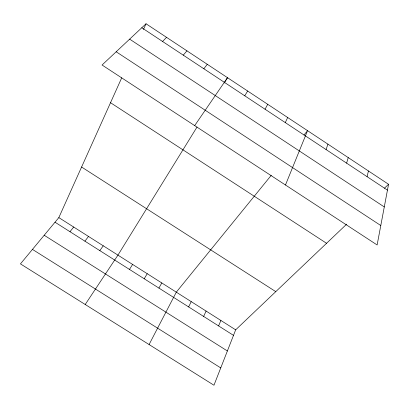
<?xml version="1.0" encoding="UTF-8"?>
<svg xmlns="http://www.w3.org/2000/svg" width="409" height="409" viewBox="0 0 409 409"><rect width="100%" height="100%" fill="white"/><g stroke="black" fill="none" stroke-linecap="round" stroke-linejoin="round"><path stroke-width="0.61" d="M388.55 184.275L377.129 244.965L102.056 65.016L146.033 23.768L388.55 184.275L384.434 188.196M367.077 176.673L368.437 170.962M346.617 163.145L348.233 157.588M326.065 149.556L327.936 144.157M346.622 224.193L235.661 329.833L213.963 385.232L20.45 263.887L58.83 217.608L121.729 77.797M285.467 185.001L307.548 130.665L304.005 135.021M218.595 325.912L220.896 320.462M143.477 29.453L146.033 23.768M203.641 316.433L206.08 311.06M285.283 122.598L287.67 117.506M188.641 306.924L191.218 301.627M149.081 344.547L176.305 292.159L271.244 175.333M265.063 109.229L267.706 104.295M158.932 288.089L161.785 282.946M144.229 278.769L147.214 273.703M244.746 95.798L247.649 91.023M197.026 127.056L117.945 255.124L85.215 304.495M224.214 83.022L227.506 77.69L194.684 125.609M129.479 269.424L132.603 264.424M99.837 250.63L103.237 245.789M84.944 241.187L88.482 236.422M203.846 68.758L207.276 64.3M70 231.719L73.681 227.031M183.258 55.149L186.954 50.849M162.572 41.478L166.54 37.342M32.464 249.403L220.748 367.911M44.198 235.252L227.384 350.978M58.83 217.608L235.661 329.833M55.01 222.215L233.498 335.36M81.585 167.025L275.778 291.637M110.522 102.71L326.561 243.289M116.171 51.774L380.789 225.528M129.648 39.136L384.286 206.939M141.795 27.74L387.446 190.139"/></g></svg>
